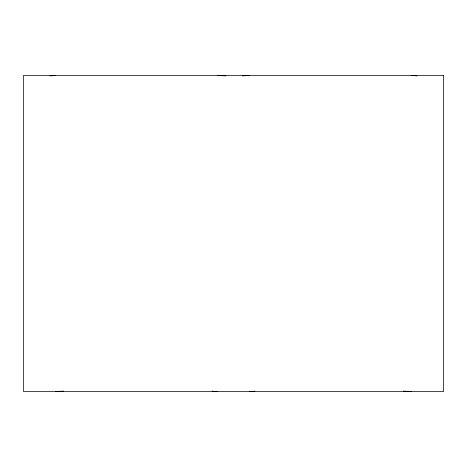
<?xml version="1.0" encoding="UTF-8"?>
<svg xmlns="http://www.w3.org/2000/svg" width="467" height="467" viewBox="0 0 467 467"><rect width="100%" height="100%" fill="white"/><g stroke="black" fill="none" stroke-linecap="round" stroke-linejoin="round"><path stroke-width="0.7" d="M49.998 75.928A22.901 2.323 5.9 0 1 55.334 75.619M63.734 391.101A22.901 2.323 -5.9 0 1 55.334 391.416M242.455 75.847A22.901 2.323 -5.9 0 1 249.524 75.619M254.859 391.101A22.901 2.323 5.9 0 1 249.524 391.416M411.666 75.619A22.901 2.323 -5.9 0 1 417.002 75.928M411.666 391.416A22.901 2.323 5.9 0 1 403.266 391.101M217.476 75.578A22.901 2.323 5.9 0 1 225.876 75.893M217.476 391.416A22.901 2.323 -5.9 0 1 212.141 391.101M443.65 75.572L23.35 75.572L23.35 391.428L443.65 391.428L443.65 75.572"/></g></svg>
